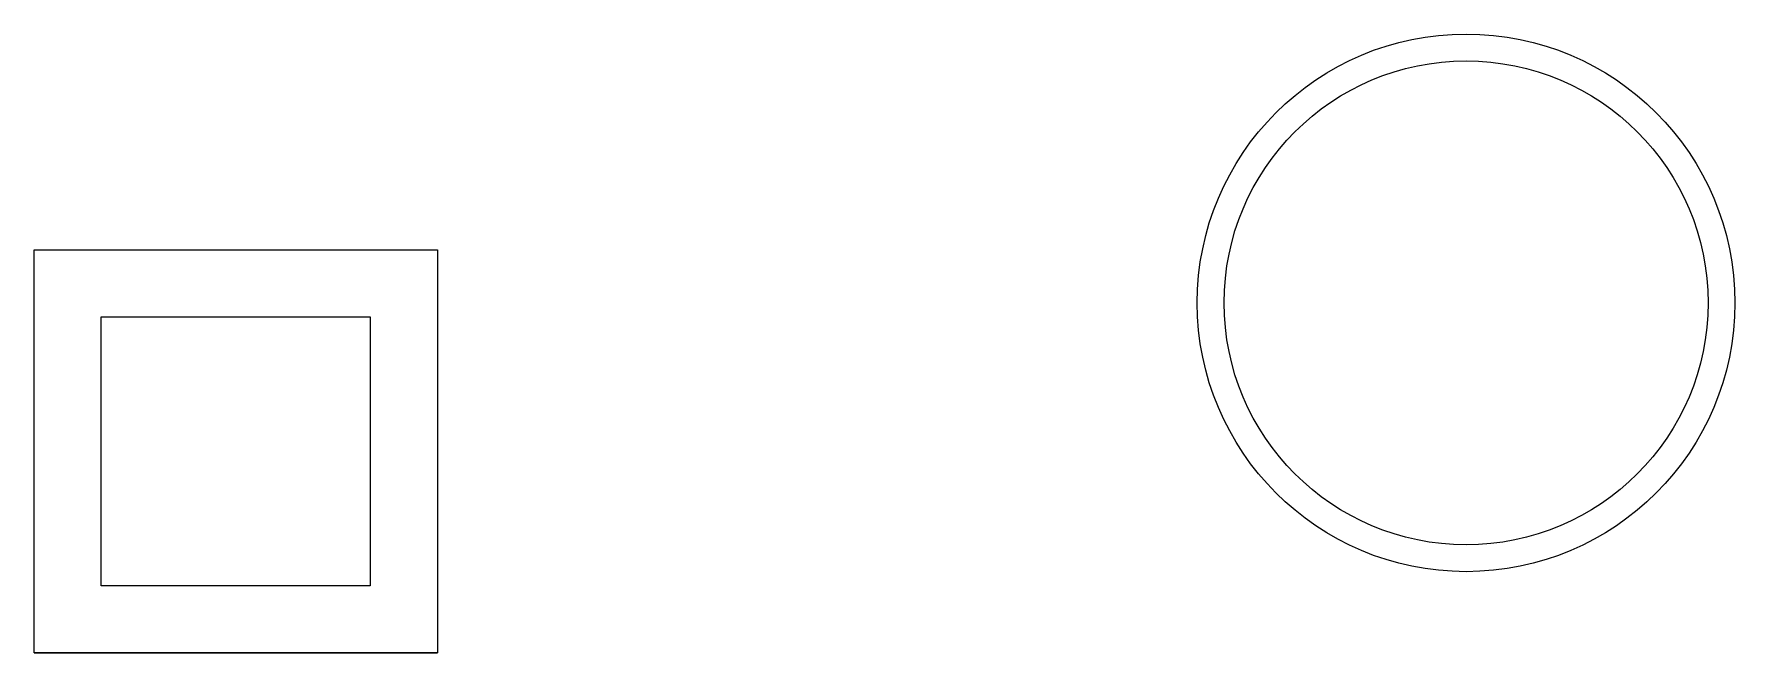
# Model space of a CAD drawing. Header units: millimetres. Extents: x 184 to 500, y 37 to 152.
import ezdxf

# ---------------------------------------------------------------- set-up
doc = ezdxf.new("R2010")
doc.units = ezdxf.units.MM
doc.layers.add('Layer1', color=7, linetype='Continuous')
doc.styles.get("Standard").update_dxf_attribs({"font": 'times.ttf', "height": 3})
doc.dimstyles.new('ISO-25', dxfattribs={"dimtxt": 3, "dimasz": 5, "dimexe": 1.25, "dimexo": 0.625, "dimtad": 1, "dimdsep": 46, "dimtxsty": 'Standard', "dimcen": 2.5, "dimadec": 0, "dimazin": 0, "dimtfac": 1, "dimtmove": 0, "dimatfit": 3, "dimfxl": 1, "dimarcsym": 0})

# ---------------------------------------------------------------- blocks, each defined once
blk = doc.blocks.new('*D6')
at = {"layer": 'Defpoints', "color": 0, "lineweight": 13, "transparency": 16777216}
for p in [(183.72, 37.32), (258.72, 37.32), (258.72, 37.32), (258.72, 37.32, 8), (258.72, 37.32)]:
    blk.add_point(p, dxfattribs=at)

msp = doc.modelspace()

# ---------------------------------------------------------------- linework, layer by layer
at = {"layer": 'Layer1', "lineweight": 13}
msp.add_line((183.721, 37.317, 4), (258.721, 37.317, 4), dxfattribs=at)
for points in [[(183.721, 112.317), (258.721, 112.317), (258.721, 37.317), (183.721, 37.317)], [(196.221, 99.817), (246.221, 99.817), (246.221, 49.817), (196.221, 49.817)]]:
    msp.add_lwpolyline(points, close=True, dxfattribs=at)
for radius in [50, 45]:
    msp.add_circle((450.031, 102.44), radius, dxfattribs=at)

# ---------------------------------------------------------------- dimensions: what is measured, and where the dimension line sits
dim = msp.add_angular_dim_2l(base=(258.720524027, 37.317160859), line1=((258.720524027, 37.317160859), (258.720524027, 37.317160859, 8)), line2=((183.720524027, 37.317160859), (258.720524027, 37.317160859)), dimstyle='ISO-25', dxfattribs=at)
dim.commit()
dim.dimension.update_dxf_attribs({"geometry": '*D6', "text_midpoint": (258.720524027, 37.317160859)})

doc.saveas('drawing.dxf')
